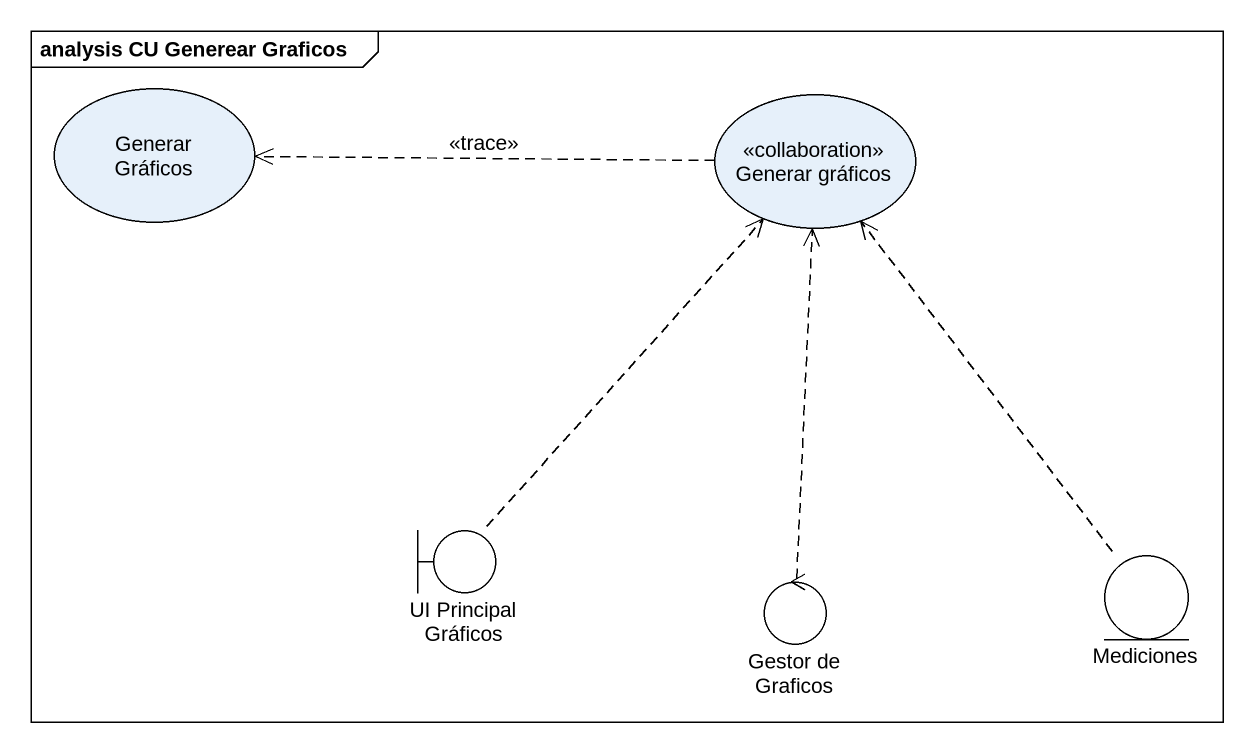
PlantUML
@startuml
mainframe analysis CU Generear Graficos
usecase "Generar Gráficos" as Generar_Gráficos
usecase "Generar gráficos" as Generar_gráficos <<collaboration>>
boundary "UI Principal Gráficos" as UI_Principal_Gráficos
control "Gestor de Graficos" as Gestor_de_Graficos
entity Mediciones
Generar_gráficos .left.> Generar_Gráficos : <<trace>>
UI_Principal_Gráficos .up.> Generar_gráficos
Gestor_de_Graficos .up.> Generar_gráficos
Mediciones .up.> Generar_gráficos
@enduml
